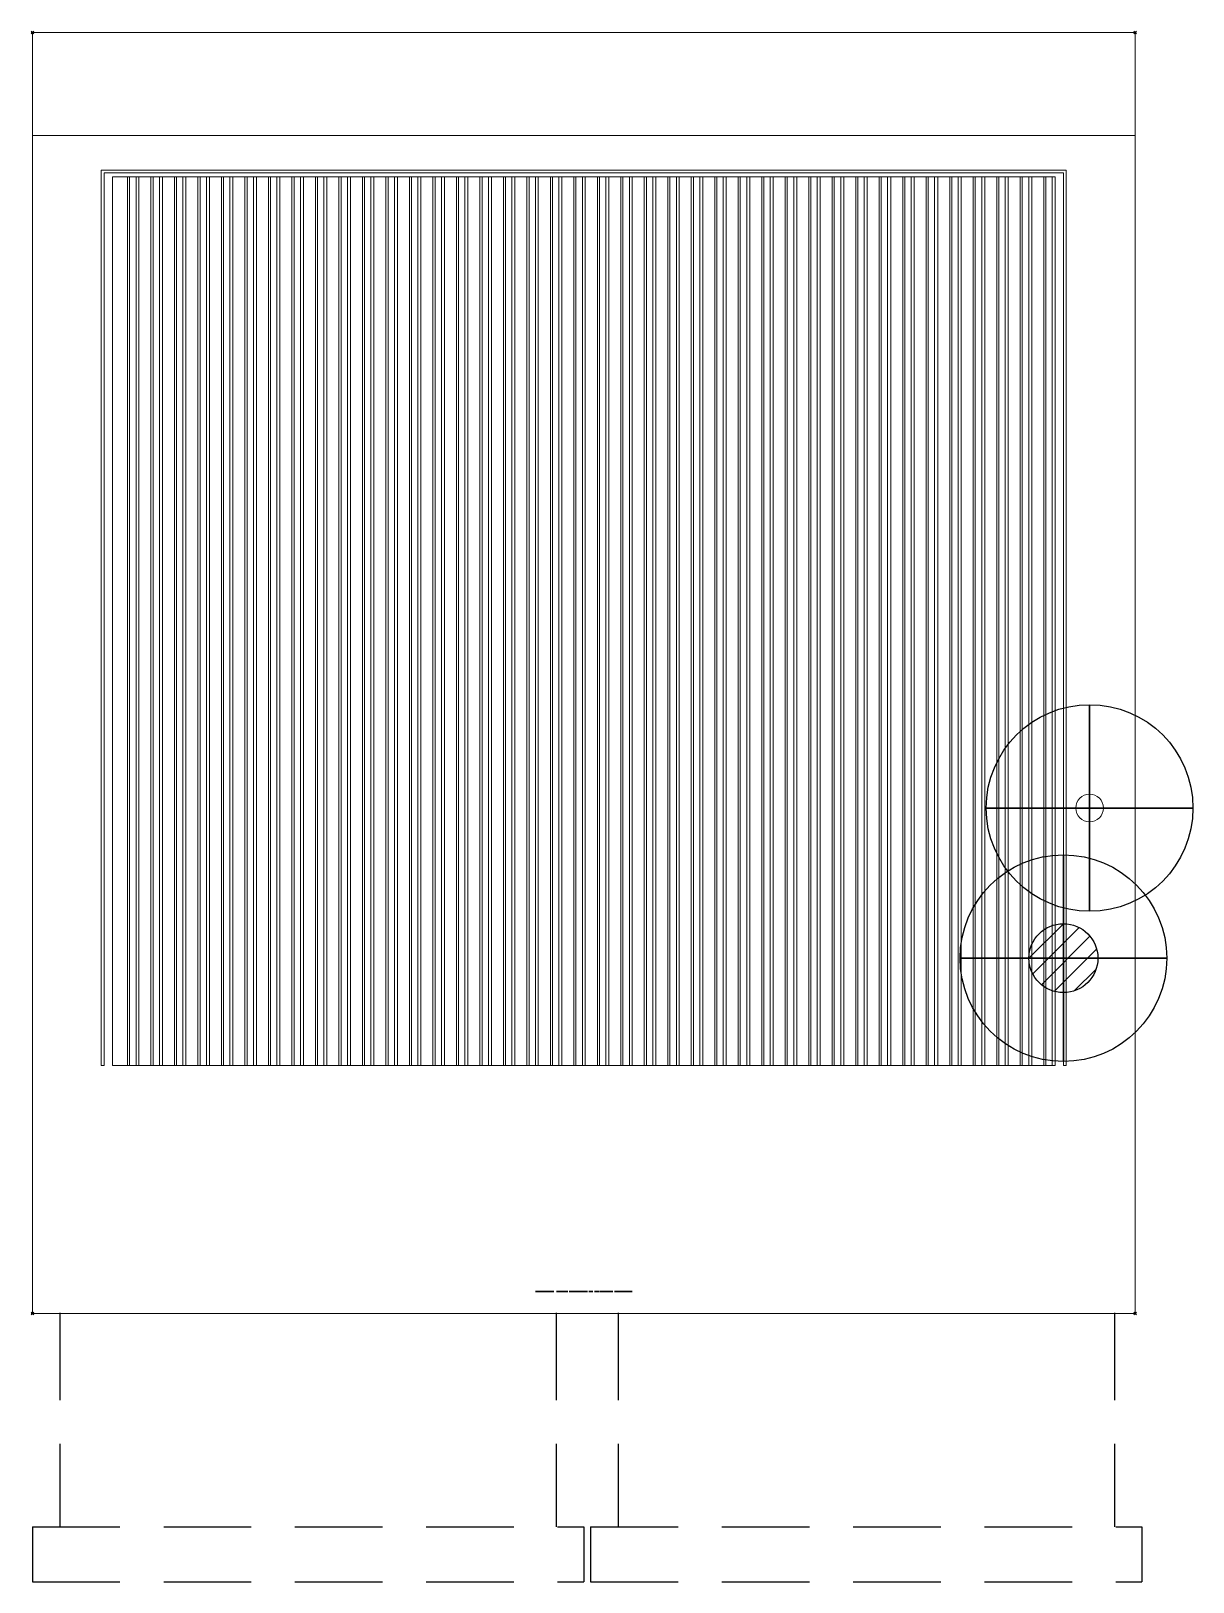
# Model space of a CAD drawing. Header units: millimetres. Extents: x -1 to 842, y -1125 to 1.
import ezdxf

# ---------------------------------------------------------------- set-up
doc = ezdxf.new("R2010")
doc.units = ezdxf.units.MM
doc.header["$PDMODE"] = 35
doc.linetypes.add('NASCOSTA', pattern=[9.525, 6.35, -3.175])
for name, color, linetype in [('IQ_200_2D', 1, 'Continuous'), ('IQ_204_2D', 7, 'Continuous'), ('IQ_BLACK_3D', 250, 'Continuous'), ('IQ_CON_GAS_INT', 7, 'Continuous'), ('IQ_INS_3D', 3, 'Continuous')]:
    doc.layers.add(name, color=color, linetype=linetype)

# ---------------------------------------------------------------- blocks, each defined once
blk = doc.blocks.new('*X6')
at = {"color": 0}
for p, q in [((200.86, 2209.05), (203.37, 2211.55)), ((201.14, 2207.91), (204.51, 2211.28)), ((201.77, 2207.12), (205.29, 2210.64)), ((202.7, 2206.64), (205.77, 2209.71)), ((204.15, 2206.68), (205.73, 2208.26))]:
    blk.add_line(p, q, dxfattribs=at)
blk = doc.blocks.new('GAS')
for radius in [3, 1]:
    blk.add_circle((0, 0), radius)
at = {"extrusion": (-1, 0, 0)}
for radius in [3, 1]:
    blk.add_circle((0, 0), radius, dxfattribs=at)
at = {"extrusion": (0, -1, 0)}
for radius in [3, 1]:
    blk.add_circle((0, 0), radius, dxfattribs=at)
at = {"xscale": 0.4000000000000909, "yscale": 0.4000000000000909, "zscale": 0.4000000000000909}
blk.add_blockref('*X6', (-81.345, -883.621), dxfattribs=at)
at = {"extrusion": (-1, 0, 0), "xscale": 0.3999999999999773, "yscale": 0.3999999999999773, "zscale": 0.3999999999999773}
blk.add_blockref('*X6', (-81.345, -883.621), dxfattribs=at)
at = {"extrusion": (0, -1, 0), "xscale": 0.4000000000000909, "yscale": 0.4000000000000909, "zscale": 0.4000000000000909}
blk.add_blockref('*X6', (-81.345, -883.621), dxfattribs=at)
blk = doc.blocks.new('coldwater')
blk.add_circle((0, 0), 3)
at = {"extrusion": (-1, 0, 0)}
blk.add_circle((0, 0), 3, dxfattribs=at)
at = {"extrusion": (0, -1, 0)}
blk.add_circle((0, 0), 3, dxfattribs=at)
blk = doc.blocks.new('LogoELXProf1')
at = {"color": 0}
for points, invisible_edges in [([(10.8, 0), (10.8, -2.8), (3, -2.8), (0, 0)], 4), ([(3, -6.9), (0, -11.9), (0, 0), (3, -2.8)], 5), ([(13.1, 0), (16.1, 0), (13.1, -8.2)], 2), ([(16.1, -17.4), (13.1, -17.4), (13.1, -8.2), (16.1, 0)], 4), ([(46.3, 0), (49.3, 0), (49.3, -4.8), (46.3, -12.2)], 4), ([(78.3, 0), (81.3, 0), (78.3, -7.9)], 2), ([(81.3, -17.4), (78.3, -17.4), (78.3, -7.9), (81.3, 0)], 4), ([(0.6, -21.3), (-0.6, -20.2), (1.7, -20.2), (1.8, -21.3)], 5), ([(-0.6, -20.2), (0.6, -21.3), (0.6, -23), (-0.6, -26.2)], 5), ([(0, -11.9), (3, -6.9), (3, -9.8), (3, -12)], 11), ([(0, -11.9), (3, -12), (3, -12.5), (0.1, -13.1)], 5), ([(3, -12.5), (3.1, -12.9), (0.1, -13.1)], 14), ([(0.3, -14.2), (0.1, -13.1), (3.1, -12.9), (3.2, -13.2)], 10), ([(3.2, -13.2), (3.4, -13.5), (0.7, -15.1), (0.3, -14.2)], 10), ([(3.4, -13.5), (3.6, -13.8), (0.7, -15.1)], 14), ([(3.6, -13.8), (3.8, -14), (1.3, -15.9), (0.7, -15.1)], 10), ([(3.8, -14), (2.1, -16.6), (1.3, -15.9)], 13), ([(1.8, -21.3), (1.7, -20.2), (2.2, -20.2), (2, -21.4)], 5), ([(2, -21.4), (2.2, -20.2), (2.7, -20.4)], 13), ([(2.7, -20.4), (3.1, -20.7), (2.2, -21.5), (2, -21.4)], 10), ([(2.1, -16.6), (3.8, -14), (4, -14.2), (3.1, -17)], 5), ([(3.1, -20.7), (3.4, -21.2), (2.3, -21.6), (2.2, -21.5)], 10), ([(3.4, -21.2), (3.6, -21.6), (2.4, -21.8), (2.3, -21.6)], 10), ([(3.4, -23.1), (2.3, -22.7), (2.4, -22.5), (3.6, -22.7)], 5), ([(3.6, -21.6), (3.7, -22.1), (2.5, -22), (2.4, -21.8)], 10), ([(3.6, -22.7), (2.4, -22.5), (2.5, -22.3), (3.7, -22.1)], 5), ([(3.7, -22.1), (2.5, -22.3), (2.5, -22)], 13), ([(10.3, -6.9), (10.3, -9.8), (3, -9.8), (3, -6.9)], 4), ([(4, -14.2), (4.2, -14.3), (3.1, -17)], 14), ([(4.2, -14.3), (4.5, -14.4), (3.1, -17)], 14), ([(4.5, -14.4), (4.8, -14.5), (4.3, -17.3), (3.1, -17)], 10), ([(4.8, -14.5), (5, -14.6), (4.3, -17.3)], 14), ([(4.3, -17.3), (5, -14.6), (5.2, -14.6), (5.5, -17.4)], 5), ([(5.5, -17.4), (5.2, -14.6), (5.5, -14.6), (11, -17.4)], 5), ([(11, -14.6), (11, -17.4), (5.5, -14.6)], 2), ([(11.1, -20.2), (10, -21.3), (8.8, -20.2)], 3), ([(8.8, -20.2), (10, -21.3), (10, -23), (8.8, -26.2)], 5), ([(11.1, -20.2), (11.6, -20.2), (11.1, -21.3), (10, -21.3)], 10), ([(11.3, -21.4), (11.1, -21.3), (11.6, -20.2), (12.1, -20.4)], 10), ([(12.1, -20.4), (12.5, -20.7), (11.5, -21.5), (11.3, -21.4)], 10), ([(12.5, -20.7), (11.6, -21.6), (11.5, -21.5)], 13), ([(11.6, -21.6), (12.5, -20.7), (12.8, -21.1), (11.7, -21.8)], 5), ([(12.7, -23.3), (11.6, -22.6), (11.7, -22.4), (13, -22.9)], 5), ([(11.7, -21.8), (12.8, -21.1), (13, -21.6), (11.8, -22)], 5), ([(13.1, -22.5), (13, -22.9), (11.7, -22.4), (11.8, -22.2)], 10), ([(11.8, -22), (13, -21.6), (13.1, -22.1)], 13), ([(11.8, -22.2), (11.8, -22), (13.1, -22.1), (13.1, -22.5)], 10), ([(18, -11.1), (18.2, -9.5), (21.2, -9.7), (21.1, -11.9)], 14), ([(18.2, -12.8), (18, -11.1), (21.1, -11.9), (21.2, -12.7)], 10), ([(18.2, -22.4), (19.3, -22.7), (19.3, -23.2), (18.1, -23.2)], 5), ([(21.2, -9.7), (18.2, -9.5), (18.7, -8), (21.3, -9.1)], 5), ([(21.2, -12.7), (21.5, -13.4), (18.7, -14.2), (18.2, -12.8)], 10), ([(19.3, -22.7), (18.2, -22.4), (18.5, -21.6), (19.5, -22.2)], 5), ([(19.5, -22.2), (18.5, -21.6), (19, -21), (19.8, -21.8)], 5), ([(21.6, -8.5), (21.3, -9.1), (18.7, -8), (19.5, -6.8)], 10), ([(21.5, -13.4), (21.9, -14), (19.4, -15.4), (18.7, -14.2)], 10), ([(20.2, -21.4), (19, -21), (19.7, -20.5), (20.7, -21.2)], 5), ([(19.8, -21.8), (19, -21), (20.2, -21.4)], 3), ([(20.5, -16.4), (19.4, -15.4), (21.9, -14), (22.5, -14.5)], 10), ([(19.5, -6.8), (20.5, -5.8), (22, -8), (21.6, -8.5)], 10), ([(20.4, -20.1), (21.2, -21.2), (20.7, -21.2), (19.7, -20.5)], 5), ([(21.2, -21.2), (20.4, -20.1), (21.2, -20), (21.7, -21.2)], 5), ([(20.5, -5.8), (21.7, -5), (22.6, -7.6), (22, -8)], 10), ([(22.5, -14.5), (21.7, -17.1), (20.5, -16.4)], 13), ([(21.1, -11.9), (21.2, -9.7), (27.9, -9.7), (30.9, -11.9)], 5), ([(22, -20.1), (21.7, -21.2), (21.2, -20)], 3), ([(23.2, -7.3), (21.7, -5), (23.2, -4.6), (23.9, -7.1)], 5), ([(22.6, -7.6), (21.7, -5), (23.2, -7.3)], 3), ([(21.7, -17.1), (22.5, -14.5), (23.2, -14.9), (23.2, -17.6)], 5), ([(22.2, -21.4), (21.7, -21.2), (22, -20.1), (22.8, -20.5)], 10), ([(22.6, -21.8), (22.2, -21.4), (22.8, -20.5), (23.4, -21)], 10), ([(22.6, -21.8), (23.4, -21), (23.9, -21.6), (23, -22.2)], 5), ([(24.3, -22.4), (23.2, -22.7), (23, -22.2), (23.9, -21.6)], 5), ([(24.7, -4.4), (24.7, -7), (23.9, -7.1), (23.2, -4.6)], 5), ([(23.2, -17.6), (23.2, -14.9), (24, -15.1), (24.8, -17.7)], 5), ([(23.2, -22.7), (24.3, -22.4), (24.4, -23.2), (23.2, -23.2)], 5), ([(24.9, -15.2), (24.8, -17.7), (24, -15.1)], 3), ([(25.4, -7), (24.7, -4.4), (26.2, -4.7), (26, -7.2)], 5), ([(24.7, -7), (24.7, -4.4), (25.4, -7)], 3), ([(24.9, -15.2), (25.8, -15.1), (25.9, -17.7), (24.8, -17.7)], 10), ([(25.8, -15.1), (26.5, -14.9), (27, -17.4), (25.9, -17.7)], 10), ([(26, -7.2), (26.2, -4.7), (27.5, -5.2), (26.5, -7.5)], 5), ([(26.5, -7.5), (27.5, -5.2), (28.6, -5.9), (27, -7.8)], 5), ([(26.5, -14.9), (27.1, -14.6), (28.1, -17), (27, -17.4)], 10), ([(28.6, -5.9), (29.5, -6.8), (27.4, -8.2), (27, -7.8)], 10), ([(27.1, -14.6), (27.7, -14.2), (29.1, -16.4), (28.1, -17)], 10), ([(27.7, -8.7), (27.4, -8.2), (29.5, -6.8), (30.2, -7.9)], 10), ([(27.8, -9.2), (27.7, -8.7), (30.2, -7.9)], 14), ([(27.7, -14.2), (28.3, -13.7), (30.1, -15.5), (29.1, -16.4)], 8), ([(27.8, -9.2), (30.2, -7.9), (30.7, -9.1), (27.9, -9.7)], 5), ([(27.9, -9.7), (30.7, -9.1), (30.9, -10.4), (30.9, -11.9)], 9), ([(33.3, -20.2), (33.3, -21.3), (30.8, -21.3), (29.5, -20.2)], 4), ([(29.5, -20.2), (30.8, -21.3), (30.8, -22.6), (30.8, -23.7)], 13), ([(30.8, -23.7), (30.8, -26.2), (29.5, -26.2), (29.5, -20.2)], 8), ([(32.7, -9.5), (33.2, -8.1), (35.6, -10.1), (32.5, -11.1)], 6), ([(32.5, -11.1), (35.6, -10.1), (35.5, -11.1)], 13), ([(32.7, -12.7), (32.5, -11.1), (35.6, -12), (33.2, -14.1)], 6), ([(32.5, -11.1), (35.5, -11.1), (35.6, -12)], 13), ([(35.9, -9.3), (35.6, -10.1), (33.2, -8.1), (34, -6.8)], 10), ([(35.9, -12.9), (34, -15.3), (33.2, -14.1), (35.6, -12)], 5), ([(36.3, -8.6), (34, -6.8), (35.1, -5.8), (36.9, -7.9)], 5), ([(35.9, -9.3), (34, -6.8), (36.3, -8.6)], 3), ([(34, -15.3), (35.9, -12.9), (36.3, -13.6), (35.1, -16.4)], 5), ([(36.4, -5), (37.7, -7.5), (36.9, -7.9), (35.1, -5.8)], 5), ([(36.9, -14.2), (36.4, -17.1), (35.1, -16.4), (36.3, -13.6)], 5), ([(37.7, -7.5), (36.4, -5), (37.8, -4.5), (38.5, -7.2)], 5), ([(36.4, -17.1), (36.9, -14.2), (37.7, -14.7), (37.8, -17.6)], 5), ([(37.8, -17.6), (37.7, -14.7), (38.5, -14.9)], 13), ([(39.4, -4.4), (38.5, -7.2), (37.8, -4.5)], 3), ([(38.5, -14.9), (39.4, -15), (39.4, -17.8), (37.8, -17.6)], 10), ([(42.2, -20.2), (42.2, -21.3), (39.6, -21.3), (38.4, -20.2)], 4), ([(38.4, -20.2), (39.6, -21.3), (39.6, -22.5), (38.4, -24.2)], 5), ([(39.6, -23.6), (39.6, -23.9), (38.4, -24.2), (39.6, -22.5)], 14), ([(39.4, -4.4), (40.8, -4.5), (39.4, -7.1), (38.5, -7.2)], 10), ([(40.8, -4.5), (42.1, -4.9), (40.4, -7.2), (39.4, -7.1)], 10), ([(40.8, -17.7), (39.4, -17.8), (39.4, -15), (40.4, -14.9)], 10), ([(39.6, -22.5), (42, -22.5), (42, -23.6), (39.6, -23.6)], 8), ([(42.1, -4.9), (43.3, -5.6), (41.2, -7.5), (40.4, -7.2)], 10), ([(40.4, -14.9), (41.2, -14.7), (42.1, -17.3), (40.8, -17.7)], 10), ([(43.3, -5.6), (44.5, -6.6), (41.9, -7.9), (41.2, -7.5)], 10), ([(41.2, -14.7), (41.9, -14.2), (43.3, -16.6), (42.1, -17.3)], 10), ([(42.6, -8.5), (41.9, -7.9), (44.5, -6.6)], 2), ([(41.9, -14.2), (42.6, -13.7), (44.5, -15.6), (43.3, -16.6)], 8), ([(49.3, -7.5), (49.3, -12), (46.3, -12.2), (49.3, -4.8)], 14), ([(46.3, -12.2), (49.3, -12), (49.4, -12.5)], 13), ([(49.4, -12.5), (49.5, -12.9), (46.5, -13.3), (46.3, -12.2)], 10), ([(46.8, -14.4), (46.5, -13.3), (49.5, -12.9), (49.6, -13.3)], 10), ([(49.6, -13.3), (49.8, -13.6), (47.2, -15.3), (46.8, -14.4)], 10), ([(47.2, -15.3), (49.8, -13.6), (50, -13.9), (47.9, -16.1)], 5), ([(47.4, -21.5), (47.5, -20.9), (48.7, -21.5), (48.6, -21.6)], 10), ([(47.4, -22), (47.4, -21.5), (48.6, -21.8), (48.7, -21.9)], 10), ([(48.6, -21.8), (47.4, -21.5), (48.6, -21.6)], 3), ([(48.7, -21.9), (48.7, -22), (47.6, -22.5), (47.4, -22)], 10), ([(47.9, -20.6), (48.7, -21.4), (48.7, -21.5), (47.5, -20.9)], 5), ([(48.7, -22), (47.9, -22.9), (47.6, -22.5)], 13), ([(47.9, -16.1), (50, -13.9), (50.3, -14.1), (48.7, -16.7)], 5), ([(48.3, -20.3), (48.9, -21.2), (48.8, -21.3), (47.9, -20.6)], 5), ([(47.9, -20.6), (48.8, -21.3), (48.7, -21.4)], 13), ([(48.8, -22.1), (48.3, -23.2), (47.9, -22.9), (48.7, -22)], 5), ([(48.8, -20.1), (49.1, -21.2), (48.9, -21.2), (48.3, -20.3)], 5), ([(48.3, -23.2), (48.8, -22.1), (48.9, -22.2)], 13), ([(48.3, -23.2), (48.9, -22.2), (49, -22.3), (48.8, -23.5)], 5), ([(48.7, -16.7), (50.3, -14.1), (50.5, -14.2), (49.7, -17.1)], 5), ([(49.3, -20.1), (49.5, -21.2), (49.2, -21.2), (48.8, -20.1)], 5), ([(49.1, -21.2), (48.8, -20.1), (49.2, -21.2)], 3), ([(48.8, -23.5), (49, -22.3), (49.7, -22.5), (49.4, -23.7)], 5), ([(49.3, -4.8), (52.1, -4.8), (52.1, -7.5), (49.3, -7.5)], 8), ([(49.8, -20.1), (50.2, -20.2), (49.5, -21.2), (49.3, -20.1)], 6), ([(50.2, -20.2), (50.6, -20.4), (49.8, -21.3), (49.5, -21.2)], 10), ([(50.5, -14.2), (50.8, -14.4), (49.7, -17.1)], 14), ([(50.8, -14.4), (51.1, -14.5), (49.7, -17.1)], 14), ([(51.1, -14.5), (51.3, -14.5), (50.8, -17.4), (49.7, -17.1)], 10), ([(50.6, -20.4), (51, -20.8), (50.1, -21.5), (49.8, -21.3)], 10), ([(51, -20.8), (51.2, -21.1), (50.3, -21.7), (50.1, -21.5)], 8), ([(51.3, -14.5), (51.6, -14.6), (50.8, -17.4)], 14), ([(51.6, -14.6), (51.9, -14.6), (52.1, -17.4), (50.8, -17.4)], 10), ([(52.1, -14.6), (52.1, -17.4), (51.9, -14.6)], 2), ([(54.6, -4.8), (57.6, -4.8), (57.6, -6.7)], 12), ([(54.6, -4.8), (57.6, -6.7), (57.9, -9.2), (57.6, -10)], 11), ([(57.6, -10.8), (54.6, -4.8), (57.6, -10)], 3), ([(57.6, -10.8), (57.6, -17.4), (54.6, -17.4), (54.6, -4.8)], 8), ([(56.5, -21.5), (56.6, -20.9), (57.8, -21.5), (57.7, -21.6)], 10), ([(56.5, -22), (56.5, -21.5), (57.7, -21.8), (57.7, -21.9)], 10), ([(57.7, -21.8), (56.5, -21.5), (57.7, -21.6)], 3), ([(57.7, -21.9), (57.8, -22), (56.7, -22.5), (56.5, -22)], 10), ([(57, -20.6), (57.8, -21.4), (57.8, -21.5), (56.6, -20.9)], 5), ([(57.8, -22), (57, -22.9), (56.7, -22.5)], 13), ([(57.4, -20.3), (58, -21.2), (57.9, -21.3), (57, -20.6)], 5), ([(57, -20.6), (57.9, -21.3), (57.8, -21.4)], 13), ([(57.9, -22.1), (57.4, -23.2), (57, -22.9), (57.8, -22)], 5), ([(57.9, -20.1), (58.2, -21.2), (58, -21.2), (57.4, -20.3)], 5), ([(57.4, -23.2), (57.9, -22.1), (58, -22.2)], 13), ([(57.4, -23.2), (58, -22.2), (58.1, -22.3), (57.9, -23.5)], 5), ([(58.2, -5.9), (59, -5.3), (59.4, -7.7), (57.6, -6.7)], 6), ([(58.8, -8.1), (58.2, -8.6), (57.6, -6.7)], 14), ([(59.4, -7.7), (58.8, -8.1), (57.6, -6.7)], 14), ([(58.2, -8.6), (57.9, -9.2), (57.6, -6.7)], 14), ([(58.4, -20.1), (58.6, -21.2), (58.3, -21.2), (57.9, -20.1)], 5), ([(58.2, -21.2), (57.9, -20.1), (58.3, -21.2)], 3), ([(57.9, -23.5), (58.1, -22.3), (58.8, -22.5), (58.5, -23.7)], 5), ([(58.8, -20.1), (59.3, -20.2), (58.6, -21.2), (58.4, -20.1)], 6), ([(59.3, -20.2), (59.7, -20.4), (58.9, -21.3), (58.6, -21.2)], 10), ([(59.7, -20.4), (60.1, -20.8), (59.2, -21.5), (58.9, -21.3)], 10), ([(60.1, -7.5), (59, -5.3), (59.9, -4.9), (61, -7.4)], 5), ([(60.1, -7.5), (59.4, -7.7), (59, -5.3)], 14), ([(60.1, -20.8), (60.3, -21.1), (59.4, -21.7), (59.2, -21.5)], 8), ([(61, -4.6), (62.2, -4.6), (61, -7.4), (59.9, -4.9)], 6), ([(62.2, -4.6), (62.2, -7.5), (61, -7.4)], 12), ([(65.6, -11.1), (62.8, -12.7), (62.7, -11.1), (62.8, -9.6)], 9), ([(62.8, -9.6), (63.4, -8.1), (65.7, -10.2), (65.6, -11.1)], 10), ([(62.8, -12.7), (65.6, -11.1), (65.7, -12), (63.4, -14.1)], 5), ([(66, -9.4), (65.7, -10.2), (63.4, -8.1), (64.2, -6.9)], 10), ([(66, -12.9), (63.4, -14.1), (65.7, -12)], 3), ([(66, -12.9), (66.5, -13.6), (64.2, -15.3), (63.4, -14.1)], 10), ([(64.2, -6.9), (65.2, -5.9), (66.5, -8.6), (66, -9.4)], 10), ([(66.5, -13.6), (67.1, -14.2), (65.2, -16.4), (64.2, -15.3)], 10), ([(65.2, -5.9), (66.5, -5.1), (67.1, -8), (66.5, -8.6)], 10), ([(67.1, -14.2), (67.8, -14.7), (66.5, -17.1), (65.2, -16.4)], 10), ([(66.5, -5.1), (68, -4.6), (67.8, -7.6), (67.1, -8)], 10), ([(68, -17.6), (66.5, -17.1), (67.8, -14.7), (68.6, -15)], 10), ([(68.6, -7.3), (67.8, -7.6), (68, -4.6), (69.5, -4.4)], 10), ([(68.6, -15), (69.5, -15.1), (69.5, -17.8), (68, -17.6)], 10), ([(69.5, -4.4), (69.5, -7.2), (68.6, -7.3)], 13), ([(69.5, -4.4), (71.1, -4.6), (70.5, -7.3), (69.5, -7.2)], 10), ([(71.1, -17.6), (69.5, -17.8), (70.5, -15), (71.3, -14.7)], 10), ([(69.5, -17.8), (69.5, -15.1), (70.5, -15)], 13), ([(71.1, -4.6), (72.6, -5.1), (71.3, -7.6), (70.5, -7.3)], 10), ([(71.3, -14.7), (72, -14.2), (72.6, -17.1), (71.1, -17.6)], 10), ([(72.6, -5.1), (73.8, -5.9), (72, -8), (71.3, -7.6)], 10), ([(73.8, -5.9), (72.6, -8.6), (72, -8)], 13), ([(72, -14.2), (72.6, -13.6), (73.8, -16.4), (72.6, -17.1)], 10), ([(72.2, -23.2), (72.3, -22.4), (73.5, -22.7), (73.4, -23.2)], 10), ([(73.7, -22.2), (73.5, -22.7), (72.3, -22.4), (72.6, -21.6)], 10), ([(72.6, -8.6), (73.8, -5.9), (74.9, -6.9), (73.1, -9.4)], 5), ([(72.6, -13.6), (73.1, -12.9), (74.9, -15.3), (73.8, -16.4)], 10), ([(74, -21.8), (72.6, -21.6), (73.1, -21), (74.4, -21.5)], 5), ([(73.7, -22.2), (72.6, -21.6), (74, -21.8)], 3), ([(75.7, -8.1), (73.3, -10.2), (73.1, -9.4), (74.9, -6.9)], 5), ([(73.1, -12.9), (73.3, -12), (75.7, -14.1), (74.9, -15.3)], 10), ([(73.7, -20.5), (74.5, -20.1), (74.4, -21.5), (73.1, -21)], 6), ([(73.3, -10.2), (75.7, -8.1), (76.2, -9.6), (73.4, -11.1)], 5), ([(76.2, -12.7), (75.7, -14.1), (73.3, -12), (73.4, -11.1)], 10), ([(76.4, -11.1), (76.2, -12.7), (73.4, -11.1), (76.2, -9.6)], 6), ([(74.8, -21.4), (74.4, -21.5), (74.5, -20.1), (75.3, -20)], 10), ([(75.3, -20), (75.3, -21.3), (74.8, -21.4)], 13), ([(75.3, -21.3), (75.3, -20), (76.1, -20.1), (75.8, -21.4)], 5), ([(75.8, -21.4), (76.1, -20.1), (76.9, -20.5), (76.2, -21.5)], 5), ([(76.2, -21.5), (76.9, -20.5), (77.5, -21), (76.6, -21.8)], 5), ([(78, -21.6), (76.9, -22.2), (76.6, -21.8), (77.5, -21)], 5), ([(78, -21.6), (77.1, -22.7), (76.9, -22.2)], 13), ([(77.1, -22.7), (78, -21.6), (78.3, -22.4), (77.2, -23.2)], 5), ([(78.4, -23.2), (77.1, -23.7), (77.2, -23.2), (78.3, -22.4)], 5), ([(83.6, -4.8), (86.6, -4.8), (86.6, -12.2), (83.6, -12.4)], 4), ([(83.6, -12.4), (86.6, -12.2), (86.6, -12.8), (83.6, -13.5)], 5), ([(86.7, -13.3), (83.6, -13.5), (86.6, -12.8)], 3), ([(83.9, -14.5), (83.6, -13.5), (86.7, -13.3), (86.9, -13.8)], 10), ([(84.8, -20.2), (87.6, -24.1), (84.9, -22.4), (83.6, -20.2)], 6), ([(83.6, -26.2), (83.6, -20.2), (84.9, -22.4), (84.9, -26.2)], 2), ([(84.3, -15.4), (83.9, -14.5), (86.9, -13.8), (84.9, -16.1)], 6), ([(84.9, -16.1), (86.9, -13.8), (87.2, -14.2)], 13), ([(87.2, -14.2), (87.5, -14.5), (85.6, -16.7), (84.9, -16.1)], 10), ([(87.6, -24.1), (88.8, -26.2), (87.6, -26.2), (84.9, -22.4)], 9), ([(87.5, -14.5), (87.9, -14.7), (86.4, -17.2), (85.6, -16.7)], 10), ([(87.9, -14.7), (88.3, -14.9), (87.3, -17.5), (86.4, -17.2)], 10), ([(88.3, -14.9), (88.8, -15), (88.3, -17.7), (87.3, -17.5)], 10), ([(87.6, -24.1), (87.6, -20.2), (88.8, -20.2), (88.8, -26.2)], 8), ([(89.3, -17.7), (88.3, -17.7), (88.8, -15), (89.3, -15)], 10), ([(89.3, -17.7), (89.3, -15), (89.8, -15), (90.3, -17.7)], 5), ([(90.3, -17.7), (89.8, -15), (90.3, -14.9), (91.3, -17.5)], 5), ([(90.3, -14.9), (90.7, -14.7), (91.3, -17.5)], 14), ([(90.7, -14.7), (91.1, -14.5), (92.2, -17.2), (91.3, -17.5)], 10), ([(93, -16.7), (91.1, -14.5), (91.4, -14.2), (93.7, -16.1)], 5), ([(92.2, -17.2), (91.1, -14.5), (93, -16.7)], 3), ([(93.7, -16.1), (91.4, -14.2), (91.7, -13.8), (94.3, -15.4)], 5), ([(91.9, -13.3), (95, -13.5), (94.7, -14.5), (91.7, -13.8)], 5), ([(94.7, -14.5), (94.3, -15.4), (91.7, -13.8)], 14), ([(95, -13.5), (91.9, -13.3), (92, -12.8)], 13), ([(92, -12.8), (92.1, -12.1), (95.1, -12.3), (95, -13.5)], 10), ([(95.1, -4.8), (95.1, -12.3), (92.1, -12.1), (92.1, -4.8)], 2), ([(96.2, -23.6), (93.7, -26.2), (96.7, -20.2), (96.8, -22.4)], 5), ([(99.7, -17.4), (96.5, -17.4), (98.7, -14.4), (102.9, -13)], 4), ([(97.3, -23.6), (96.8, -22.4), (96.7, -20.2), (99.8, -26.2)], 10), ([(96.9, -4.8), (100.2, -4.8), (98.8, -7.4)], 2), ([(101.3, -10.8), (104.6, -10.7), (102.9, -13), (98.7, -14.4)], 7), ([(102.9, -8.6), (101.3, -10.8), (98.8, -7.4), (100.2, -4.8)], 5), ([(102.9, -8.6), (106.9, -7.6), (104.6, -10.7), (101.3, -10.8)], 13), ([(105.6, -4.8), (108.9, -4.8), (106.9, -7.6), (102.9, -8.6)], 4), ([(102.9, -13), (104.6, -10.7), (106.4, -13.4)], 13), ([(106.1, -17.4), (102.9, -13), (106.4, -13.4), (109.3, -17.4)], 2), ([(104.7, -20.2), (106, -20.2), (106, -25), (104.7, -26.2)], 4), ([(0.6, -24.1), (0.6, -26.2), (-0.6, -26.2), (0.6, -23)], 12), ([(0.6, -23), (1.8, -23), (1.7, -24.1), (0.6, -24.1)], 10), ([(1.8, -23), (2, -22.9), (2.2, -24.1), (1.7, -24.1)], 10), ([(2.7, -23.9), (2.2, -24.1), (2, -22.9), (2.2, -22.8)], 10), ([(2.2, -22.8), (2.3, -22.7), (3.1, -23.6), (2.7, -23.9)], 10), ([(2.3, -22.7), (3.4, -23.1), (3.1, -23.6)], 13), ([(10, -24.1), (10, -26.2), (8.8, -26.2), (10, -23)], 12), ([(11.1, -24.1), (10, -24.1), (10, -23), (11.1, -23)], 10), ([(11.1, -24.1), (11.1, -23), (11.3, -22.9), (12.1, -23.8)], 13), ([(12.1, -23.8), (13.5, -26.2), (12.1, -26.2), (11.1, -24.1)], 8), ([(11.5, -22.8), (12.5, -23.6), (12.1, -23.8), (11.3, -22.9)], 5), ([(11.6, -22.6), (12.7, -23.3), (12.5, -23.6), (11.5, -22.8)], 5), ([(18.1, -23.2), (19.3, -23.2), (19.3, -23.7), (18.2, -24)], 5), ([(19.5, -24.2), (18.5, -24.7), (18.2, -24), (19.3, -23.7)], 5), ([(18.5, -24.7), (19.5, -24.2), (19.8, -24.6), (19, -25.4)], 5), ([(19.7, -25.9), (19, -25.4), (19.8, -24.6), (20.2, -24.9)], 10), ([(20.2, -24.9), (20.4, -26.2), (19.7, -25.9)], 13), ([(20.4, -26.2), (20.2, -24.9), (20.7, -25.1), (21.2, -26.3)], 5), ([(21.2, -25.2), (21.2, -26.3), (20.7, -25.1)], 3), ([(21.2, -25.2), (21.7, -25.1), (22, -26.2), (21.2, -26.3)], 10), ([(21.7, -25.1), (22.2, -24.9), (22.8, -25.9), (22, -26.2)], 10), ([(22.2, -24.9), (22.6, -24.6), (23.4, -25.4), (22.8, -25.9)], 10), ([(23.4, -25.4), (22.6, -24.6), (23, -24.2), (23.9, -24.7)], 5), ([(23.2, -23.7), (23.9, -24.7), (23, -24.2)], 3), ([(23.2, -23.2), (24.4, -23.2), (24.3, -24)], 13), ([(24.3, -24), (23.9, -24.7), (23.2, -23.7), (23.2, -23.2)], 10), ([(33, -23.7), (30.8, -23.7), (30.8, -22.6), (33, -22.6)], 2), ([(39.7, -24.2), (38.4, -24.7), (38.4, -24.2), (39.6, -23.9)], 5), ([(38.4, -24.7), (39.7, -24.2), (39.8, -24.5), (38.6, -25.1)], 5), ([(39.8, -24.5), (40, -24.7), (38.8, -25.4), (38.6, -25.1)], 10), ([(40, -24.7), (39.5, -26), (39.1, -25.8), (38.8, -25.4)], 9), ([(39.5, -26), (40, -24.7), (40.2, -24.9), (39.9, -26.1)], 5), ([(39.9, -26.1), (40.2, -24.9), (40.5, -25), (40.3, -26.2)], 5), ([(42.2, -26.2), (40.3, -26.2), (40.8, -25), (42.2, -25)], 2), ([(40.8, -25), (40.3, -26.2), (40.5, -25)], 3), ([(47.9, -24.2), (48.2, -24.6), (47.2, -25.2), (47, -24.8)], 2), ([(48.2, -24.6), (48.6, -24.8), (47.5, -25.6), (47.2, -25.2)], 10), ([(47.5, -25.6), (48.6, -24.8), (47.9, -25.9)], 3), ([(48.6, -24.8), (49, -25), (48.4, -26.1), (47.9, -25.9)], 10), ([(49, -25), (49.5, -25.1), (48.9, -26.3), (48.4, -26.1)], 10), ([(49.4, -26.3), (48.9, -26.3), (49.5, -25.1), (49.7, -25.1)], 10), ([(49.4, -23.7), (49.7, -22.5), (50.4, -22.8), (49.9, -23.9)], 5), ([(49.7, -25.1), (49.8, -25.1), (50, -26.2), (49.4, -26.3)], 10), ([(50.6, -26), (50, -26.2), (49.8, -25.1), (49.9, -25)], 10), ([(49.9, -23.9), (50.4, -22.8), (50.7, -23), (50, -24)], 5), ([(50.1, -24.9), (51.1, -25.6), (50.6, -26), (49.9, -25)], 5), ([(50, -24), (50.7, -23), (51.1, -23.3)], 13), ([(51.1, -23.3), (51.3, -23.6), (50.1, -24.1), (50, -24)], 10), ([(51.3, -23.6), (51.5, -24), (50.2, -24.3), (50.1, -24.1)], 10), ([(50.2, -24.6), (51.5, -24.9), (51.3, -25.3), (50.1, -24.8)], 5), ([(50.1, -24.8), (51.3, -25.3), (51.1, -25.6), (50.1, -24.9)], 5), ([(51.5, -24), (51.5, -24.5), (50.2, -24.5), (50.2, -24.3)], 10), ([(50.2, -24.6), (50.2, -24.5), (51.5, -24.5), (51.5, -24.9)], 10), ([(57, -24.2), (57.3, -24.6), (56.3, -25.2), (56.1, -24.8)], 2), ([(57.3, -24.6), (57.7, -24.8), (56.6, -25.6), (56.3, -25.2)], 10), ([(56.6, -25.6), (57.7, -24.8), (57, -25.9)], 3), ([(57.7, -24.8), (58.1, -25), (57.5, -26.1), (57, -25.9)], 10), ([(58.1, -25), (58.6, -25.1), (58, -26.3), (57.5, -26.1)], 10), ([(58.5, -26.3), (58, -26.3), (58.6, -25.1), (58.7, -25.1)], 10), ([(58.5, -23.7), (58.8, -22.5), (59.5, -22.8), (59, -23.9)], 5), ([(58.7, -25.1), (58.9, -25.1), (59.1, -26.2), (58.5, -26.3)], 10), ([(59.7, -26), (59.1, -26.2), (58.9, -25.1), (59, -25)], 10), ([(59, -23.9), (59.5, -22.8), (59.8, -23), (59.1, -24)], 5), ([(59.2, -24.9), (60.2, -25.6), (59.7, -26), (59, -25)], 5), ([(59.1, -24), (59.8, -23), (60.2, -23.3)], 13), ([(60.2, -23.3), (60.4, -23.6), (59.2, -24.1), (59.1, -24)], 10), ([(60.4, -23.6), (60.6, -24), (59.3, -24.3), (59.2, -24.1)], 10), ([(59.3, -24.6), (60.6, -24.9), (60.4, -25.3), (59.2, -24.8)], 5), ([(59.2, -24.8), (60.4, -25.3), (60.2, -25.6), (59.2, -24.9)], 5), ([(60.6, -24), (60.6, -24.5), (59.3, -24.5), (59.3, -24.3)], 10), ([(59.3, -24.6), (59.3, -24.5), (60.6, -24.5), (60.6, -24.9)], 10), ([(72.3, -24), (72.2, -23.2), (73.4, -23.2), (73.5, -23.7)], 10), ([(72.6, -24.7), (72.3, -24), (73.5, -23.7), (73.7, -24.1)], 10), ([(74, -24.5), (73.1, -25.4), (72.6, -24.7), (73.7, -24.1)], 5), ([(73.1, -25.4), (74, -24.5), (74.4, -24.8), (73.7, -25.9)], 5), ([(74.8, -25), (74.5, -26.2), (73.7, -25.9), (74.4, -24.8)], 5), ([(74.5, -26.2), (74.8, -25), (75.3, -25), (75.3, -26.3)], 5), ([(75.8, -25), (76.1, -26.2), (75.3, -26.3), (75.3, -25)], 5), ([(76.1, -26.2), (75.8, -25), (76.2, -24.8), (76.9, -25.9)], 5), ([(76.2, -24.8), (76.6, -24.5), (77.5, -25.4), (76.9, -25.9)], 10), ([(78, -24.7), (76.6, -24.5), (76.9, -24.1), (78.3, -24)], 5), ([(77.5, -25.4), (76.6, -24.5), (78, -24.7)], 3), ([(77.1, -23.7), (78.4, -23.2), (78.3, -24), (76.9, -24.1)], 5), ([(93.7, -26.2), (96.2, -23.6), (95.7, -24.9), (95.1, -26.2)], 3), ([(97.9, -24.9), (95.7, -24.9), (96.2, -23.6), (97.3, -23.6)], 10), ([(99.8, -26.2), (98.5, -26.2), (97.9, -24.9), (97.3, -23.6)], 12), ([(108.3, -26.2), (104.7, -26.2), (106, -25), (108.3, -25)], 2)]:
    blk.add_3dface(points, dxfattribs=dict(at, invisible_edges=invisible_edges))
blk.add_3dface([(65.7, -26.2), (65.7, -20.2), (67, -20.2), (67, -26.2)], dxfattribs=at)
blk = doc.blocks.new('Logo')
at = {"layer": 'IQ_BLACK_3D', "extrusion": (0, -1, -2.22045e-16)}
blk.add_blockref('LogoELXProf1', (-39.1, 13.7), dxfattribs=at)
at = {"layer": 'IQ_BLACK_3D'}
mesh = blk.add_polyface(dxfattribs=at)
corners = [(-43.6, 0, 13.7), (-69.8, 0, 13.7), (-69.8, 0, -12.4), (-43.6, 0, -12.4), (-53.2, 0, -11.1), (-53.2, 0, 12.5), (-50.3, 0, 11.2), (-47.9, 0, 9.2), (-46, 0, 6.7), (-44.9, 0, 3.8), (-44.5, 0, 0.7), (-44.9, 0, -2.4), (-46, 0, -5.3), (-47.9, 0, -7.8), (-50.3, 0, -9.8), (-54.4, 0, 10.8), (-55.1, 0, 8.3), (-56.3, 0, 6.1), (-58, 0, 4.2), (-60.1, 0, 2.7), (-62.5, 0, 1.8), (-65, 0, 1.4), (-68.9, 0, 1.4), (-68.4, 0, 4.3), (-67.1, 0, 7), (-65.3, 0, 9.3), (-62.9, 0, 11.1), (-60.2, 0, 12.2), (-57.3, 0, 12.7), (-54.4, 0, 12.5), (-65, 0), (-62.5, 0, -0.4), (-60.1, 0, -1.4), (-58, 0, -2.8), (-56.3, 0, -4.7), (-55.1, 0, -6.9), (-54.4, 0, -9.4), (-54.4, 0, -11.4), (-57.3, 0, -11.6), (-60.3, 0, -11), (-63, 0, -9.8), (-65.3, 0, -8), (-67.1, 0, -5.6), (-68.3, 0, -2.9), (-68.9, 0)]
mesh.append_faces([[corners[k] for k in face] for face in [(14, 3, 13), (41, 2, 40), (39, 2, 38), (9, 0, 8), (7, 0, 6), (6, 0, 5), (15, 5, 29), (21, 30, 20), (24, 1, 23)]], dxfattribs={"vtx0": -1, "vtx1": -1})
mesh.append_faces([[corners[k] for k in face] for face in [(4, 37, 3)]], dxfattribs={"vtx0": -1, "vtx1": -1, "vtx2": -1})
mesh.append_faces([[corners[k] for k in face] for face in [(3, 14, 4), (3, 37, 38, 2), (4, 36, 37), (17, 33, 34, 16), (3, 10, 11), (2, 41, 42), (2, 42, 43), (19, 32, 33, 18), (19, 31, 32), (20, 30, 31, 19), (0, 7, 8), (16, 4, 5, 15), (10, 3, 0), (1, 25, 26), (28, 0, 1)]], dxfattribs={"vtx0": -1, "vtx2": -1})
mesh.append_faces([[corners[k] for k in face] for face in [(12, 13, 3), (11, 12, 3), (39, 40, 2), (43, 44, 2), (9, 10, 0), (17, 18, 33), (22, 23, 1), (27, 28, 1), (26, 27, 1), (24, 25, 1), (34, 35, 16)]], dxfattribs={"vtx1": -1, "vtx2": -1})
mesh.append_faces([[corners[k] for k in face] for face in [(35, 36, 4, 16), (1, 2, 44, 22), (28, 29, 5, 0)]], dxfattribs={"vtx1": -1, "vtx2": -1, "vtx3": -1})
mesh.append_faces([[corners[k] for k in face] for face in [(44, 30, 21, 22)]], dxfattribs={"vtx1": -1, "vtx3": -1})

msp = doc.modelspace()

# ---------------------------------------------------------------- linework, layer by layer
at = {"color": 0, "linetype": 'Continuous', "lineweight": 0}
for p, q in [((0, -74.9), (800, -74.9)), ((667, -750), (656.8, -750)), ((671.7, -750), (667, -750)), ((673.8, -750), (671.7, -750)), ((684.1, -750), (673.8, -750)), ((688.7, -750), (684.1, -750)), ((690.9, -750), (688.7, -750)), ((701.1, -750), (690.9, -750)), ((705.8, -750), (701.1, -750)), ((707.9, -750), (705.8, -750)), ((718.2, -750), (707.9, -750)), ((722.8, -750), (718.2, -750)), ((725, -750), (722.8, -750)), ((735.2, -750), (725, -750)), ((739.9, -750), (735.2, -750)), ((742, -750), (739.9, -750))]:
    msp.add_line(p, q, dxfattribs=at)
at = {"layer": 'IQ_200_2D', "linetype": 'Continuous', "lineweight": 0}
for p, q in [((0, 0), (800, 0)), ((0, -74.9), (0, 0)), ((800, 0), (800, -74.9)), ((0, -922.3), (0, -74.9)), ((800, -74.9), (800, -921)), ((0, -922.3), (0, -930)), ((800, -930), (800, -921)), ((0, -930), (800, -930))]:
    msp.add_line(p, q, dxfattribs=at)
at = {"layer": 'IQ_204_2D', "linetype": 'Continuous', "lineweight": 0}
for p, q in [((50, -100), (50, -750)), ((750, -100), (50, -100)), ((750, -750), (750, -100)), ((52, -102), (748, -102)), ((52, -750), (52, -102)), ((58, -104.9), (58, -750)), ((58, -104.9), (70.5, -104.9)), ((69, -104.9), (69, -750)), ((70.5, -104.9), (75.2, -104.9)), ((70.5, -750), (70.5, -104.9)), ((75.2, -104.9), (75.2, -750)), ((75.2, -104.9), (77.3, -104.9)), ((77.3, -104.9), (77.3, -750)), ((77.3, -104.9), (87.6, -104.9)), ((86, -104.9), (86, -750)), ((87.6, -104.9), (87.6, -750)), ((87.6, -104.9), (92.2, -104.9)), ((92.2, -104.9), (92.2, -750)), ((92.2, -104.9), (94.4, -104.9)), ((94.4, -104.9), (94.4, -750)), ((94.4, -104.9), (104.6, -104.9)), ((103.1, -104.9), (103.1, -750)), ((104.6, -104.9), (104.6, -750)), ((104.6, -104.9), (109.2, -104.9)), ((109.2, -104.9), (109.2, -750)), ((109.2, -104.9), (111.4, -104.9)), ((111.4, -104.9), (111.4, -750)), ((111.4, -104.9), (121.6, -104.9)), ((120.1, -104.9), (120.1, -750)), ((121.6, -104.9), (121.6, -750)), ((121.6, -104.9), (126.3, -104.9)), ((126.3, -104.9), (126.3, -750)), ((126.3, -104.9), (128.4, -104.9)), ((128.4, -104.9), (128.4, -750)), ((128.4, -104.9), (138.7, -104.9)), ((137.2, -104.9), (137.2, -750)), ((138.7, -104.9), (138.7, -750)), ((138.7, -104.9), (143.3, -104.9)), ((143.3, -104.9), (143.3, -750)), ((143.3, -104.9), (145.5, -104.9)), ((145.5, -104.9), (145.5, -750)), ((145.5, -104.9), (155.7, -104.9)), ((154.2, -104.9), (154.2, -750)), ((155.7, -104.9), (155.7, -750)), ((155.7, -104.9), (160.4, -104.9)), ((160.4, -104.9), (160.4, -750)), ((160.4, -104.9), (162.5, -104.9)), ((162.5, -104.9), (162.5, -750)), ((162.5, -104.9), (172.8, -104.9)), ((171.2, -104.9), (171.2, -750)), ((172.8, -104.9), (172.8, -750)), ((172.8, -104.9), (177.4, -104.9)), ((177.4, -104.9), (177.4, -750)), ((177.4, -104.9), (179.6, -104.9)), ((179.6, -104.9), (179.6, -750)), ((179.6, -104.9), (189.8, -104.9)), ((188.3, -104.9), (188.3, -750)), ((189.8, -104.9), (189.8, -750)), ((189.8, -104.9), (194.5, -104.9)), ((194.5, -104.9), (194.5, -750)), ((194.5, -104.9), (196.6, -104.9)), ((196.6, -104.9), (196.6, -750)), ((196.6, -104.9), (206.9, -104.9)), ((205.3, -104.9), (205.3, -750)), ((206.9, -104.9), (206.9, -750)), ((206.9, -104.9), (211.5, -104.9)), ((211.5, -104.9), (211.5, -750)), ((211.5, -104.9), (213.7, -104.9)), ((213.7, -104.9), (213.7, -750)), ((213.7, -104.9), (223.9, -104.9)), ((222.4, -104.9), (222.4, -750)), ((223.9, -104.9), (223.9, -750)), ((223.9, -104.9), (228.6, -104.9)), ((228.6, -104.9), (228.6, -750)), ((228.6, -104.9), (230.7, -104.9)), ((230.7, -104.9), (230.7, -750)), ((230.7, -104.9), (240.9, -104.9)), ((239.4, -104.9), (239.4, -750)), ((240.9, -104.9), (240.9, -750)), ((240.9, -104.9), (245.6, -104.9)), ((245.6, -104.9), (245.6, -750)), ((245.6, -104.9), (247.7, -104.9)), ((247.7, -104.9), (247.7, -750)), ((247.7, -104.9), (258, -104.9)), ((256.5, -104.9), (256.5, -750)), ((258, -104.9), (258, -750)), ((258, -104.9), (262.6, -104.9)), ((262.6, -104.9), (262.6, -750)), ((262.6, -104.9), (264.8, -104.9)), ((264.8, -104.9), (264.8, -750)), ((264.8, -104.9), (275, -104.9)), ((273.5, -104.9), (273.5, -750)), ((275, -104.9), (275, -750)), ((275, -104.9), (279.7, -104.9)), ((279.7, -104.9), (279.7, -750)), ((279.7, -104.9), (281.8, -104.9)), ((281.8, -104.9), (281.8, -750)), ((281.8, -104.9), (292.1, -104.9)), ((290.6, -104.9), (290.6, -750)), ((292.1, -104.9), (292.1, -750)), ((292.1, -104.9), (296.7, -104.9)), ((296.7, -104.9), (296.7, -750)), ((296.7, -104.9), (298.9, -104.9)), ((298.9, -104.9), (298.9, -750)), ((298.9, -104.9), (309.1, -104.9)), ((307.6, -104.9), (307.6, -750)), ((309.1, -104.9), (309.1, -750)), ((309.1, -104.9), (313.8, -104.9)), ((313.8, -104.9), (313.8, -750)), ((313.8, -104.9), (315.9, -104.9)), ((315.9, -104.9), (315.9, -750)), ((315.9, -104.9), (326.2, -104.9)), ((324.6, -104.9), (324.6, -750)), ((326.2, -104.9), (326.2, -750)), ((326.2, -104.9), (330.8, -104.9)), ((330.8, -104.9), (330.8, -750)), ((330.8, -104.9), (333, -104.9)), ((333, -104.9), (333, -750)), ((333, -104.9), (343.2, -104.9)), ((341.7, -104.9), (341.7, -750)), ((343.2, -104.9), (343.2, -750)), ((343.2, -104.9), (347.9, -104.9)), ((347.9, -104.9), (347.9, -750)), ((347.9, -104.9), (350, -104.9)), ((350, -104.9), (360.3, -104.9)), ((350, -750), (350, -104.9)), ((358.7, -104.9), (358.7, -750)), ((360.3, -104.9), (360.3, -750)), ((360.3, -104.9), (364.9, -104.9)), ((364.9, -104.9), (364.9, -750)), ((364.9, -104.9), (367, -104.9)), ((367, -104.9), (367, -750)), ((367, -104.9), (377.3, -104.9)), ((375.8, -104.9), (375.8, -750)), ((377.3, -104.9), (377.3, -750)), ((377.3, -104.9), (381.9, -104.9)), ((381.9, -104.9), (381.9, -750)), ((381.9, -104.9), (384.1, -104.9)), ((384.1, -104.9), (384.1, -750)), ((384.1, -104.9), (394.3, -104.9)), ((392.8, -104.9), (392.8, -750)), ((394.3, -104.9), (394.3, -750)), ((394.3, -104.9), (399, -104.9)), ((399, -104.9), (399, -750)), ((399, -104.9), (401.1, -104.9)), ((401.1, -104.9), (401.1, -750)), ((401.1, -104.9), (411.4, -104.9)), ((409.9, -104.9), (409.9, -750)), ((411.4, -104.9), (411.4, -750)), ((411.4, -104.9), (416, -104.9)), ((416, -104.9), (416, -750)), ((416, -104.9), (418.2, -104.9)), ((418.2, -104.9), (418.2, -750)), ((418.2, -104.9), (428.4, -104.9)), ((426.9, -104.9), (426.9, -750)), ((428.4, -104.9), (428.4, -750)), ((428.4, -104.9), (433.1, -104.9)), ((433.1, -104.9), (433.1, -750)), ((433.1, -104.9), (435.2, -104.9)), ((435.2, -104.9), (435.2, -750)), ((435.2, -104.9), (445.5, -104.9)), ((443.9, -104.9), (443.9, -750)), ((445.5, -104.9), (445.5, -750)), ((445.5, -104.9), (450.1, -104.9)), ((450.1, -104.9), (450.1, -750)), ((450.1, -104.9), (452.3, -104.9)), ((452.3, -104.9), (452.3, -750)), ((452.3, -104.9), (462.5, -104.9)), ((461, -104.9), (461, -750)), ((462.5, -104.9), (462.5, -750)), ((462.5, -104.9), (467.2, -104.9)), ((467.2, -104.9), (467.2, -750)), ((467.2, -104.9), (469.3, -104.9)), ((469.3, -104.9), (469.3, -750)), ((469.3, -104.9), (479.6, -104.9)), ((478, -104.9), (478, -750)), ((479.6, -104.9), (479.6, -750)), ((479.6, -104.9), (484.2, -104.9)), ((484.2, -104.9), (484.2, -750)), ((484.2, -104.9), (486.3, -104.9)), ((486.3, -104.9), (486.3, -750)), ((486.3, -104.9), (496.6, -104.9)), ((495.1, -104.9), (495.1, -750)), ((496.6, -104.9), (496.6, -750)), ((496.6, -104.9), (501.2, -104.9)), ((501.2, -104.9), (501.2, -750)), ((501.2, -104.9), (503.4, -104.9)), ((503.4, -104.9), (503.4, -750)), ((503.4, -104.9), (513.6, -104.9)), ((512.1, -104.9), (512.1, -750)), ((513.6, -104.9), (513.6, -750)), ((513.6, -104.9), (518.3, -104.9)), ((518.3, -104.9), (518.3, -750)), ((518.3, -104.9), (520.4, -104.9)), ((520.4, -104.9), (520.4, -750)), ((520.4, -104.9), (530.7, -104.9)), ((529.2, -104.9), (529.2, -750)), ((530.7, -104.9), (530.7, -750)), ((530.7, -104.9), (535.3, -104.9)), ((535.3, -104.9), (535.3, -750)), ((535.3, -104.9), (537.5, -104.9)), ((537.5, -104.9), (537.5, -750)), ((537.5, -104.9), (547.7, -104.9)), ((546.2, -104.9), (546.2, -750)), ((547.7, -104.9), (547.7, -750)), ((547.7, -104.9), (552.4, -104.9)), ((552.4, -104.9), (552.4, -750)), ((552.4, -104.9), (554.5, -104.9)), ((554.5, -104.9), (554.5, -750)), ((554.5, -104.9), (564.8, -104.9)), ((563.2, -104.9), (563.2, -750)), ((564.8, -104.9), (564.8, -750)), ((564.8, -104.9), (569.4, -104.9)), ((569.4, -104.9), (569.4, -750)), ((569.4, -104.9), (571.6, -104.9)), ((571.6, -104.9), (571.6, -750)), ((571.6, -104.9), (581.8, -104.9)), ((580.3, -104.9), (580.3, -750)), ((581.8, -104.9), (581.8, -750)), ((581.8, -104.9), (586.5, -104.9)), ((586.5, -104.9), (586.5, -750)), ((586.5, -104.9), (588.6, -104.9)), ((588.6, -104.9), (588.6, -750)), ((588.6, -104.9), (598.9, -104.9)), ((597.3, -104.9), (597.3, -750)), ((598.9, -104.9), (598.9, -750)), ((598.9, -104.9), (603.5, -104.9)), ((603.5, -104.9), (603.5, -750)), ((603.5, -104.9), (605.7, -104.9)), ((605.7, -104.9), (605.7, -750)), ((605.7, -104.9), (615.9, -104.9)), ((614.4, -104.9), (614.4, -750)), ((615.9, -104.9), (615.9, -750)), ((615.9, -104.9), (620.5, -104.9)), ((620.5, -104.9), (620.5, -750)), ((620.5, -104.9), (622.7, -104.9)), ((622.7, -104.9), (622.7, -750)), ((622.7, -104.9), (632.9, -104.9)), ((631.4, -104.9), (631.4, -750)), ((632.9, -104.9), (632.9, -750)), ((632.9, -104.9), (637.6, -104.9)), ((637.6, -104.9), (637.6, -750)), ((637.6, -104.9), (639.7, -104.9)), ((639.7, -104.9), (639.7, -750)), ((639.7, -104.9), (650, -104.9)), ((648.5, -104.9), (648.5, -750)), ((650, -104.9), (650, -750)), ((650, -104.9), (654.6, -104.9)), ((654.6, -104.9), (654.6, -750)), ((654.6, -104.9), (656.8, -104.9)), ((656.8, -104.9), (656.8, -750)), ((656.8, -104.9), (667, -104.9)), ((665.5, -104.9), (665.5, -750)), ((667, -104.9), (667, -750)), ((667, -104.9), (671.7, -104.9)), ((671.7, -104.9), (671.7, -750)), ((671.7, -104.9), (673.8, -104.9)), ((673.8, -104.9), (673.8, -750)), ((673.8, -104.9), (684.1, -104.9)), ((682.5, -104.9), (682.5, -750)), ((684.1, -104.9), (684.1, -750)), ((684.1, -104.9), (688.7, -104.9)), ((688.7, -104.9), (688.7, -750)), ((688.7, -104.9), (690.9, -104.9)), ((690.9, -104.9), (690.9, -750)), ((690.9, -104.9), (701.1, -104.9)), ((699.6, -104.9), (699.6, -750)), ((701.1, -104.9), (701.1, -750)), ((701.1, -104.9), (705.8, -104.9)), ((705.8, -104.9), (705.8, -750)), ((705.8, -104.9), (707.9, -104.9)), ((707.9, -104.9), (707.9, -750)), ((707.9, -104.9), (718.2, -104.9)), ((716.6, -104.9), (716.6, -750)), ((718.2, -104.9), (718.2, -750)), ((718.2, -104.9), (722.8, -104.9)), ((722.8, -104.9), (722.8, -750)), ((722.8, -104.9), (725, -104.9)), ((725, -104.9), (725, -750)), ((725, -104.9), (735.2, -104.9)), ((733.7, -104.9), (733.7, -750)), ((735.2, -104.9), (735.2, -750)), ((735.2, -104.9), (739.9, -104.9)), ((739.9, -104.9), (739.9, -750)), ((739.9, -104.9), (742, -104.9)), ((742, -104.9), (742, -750)), ((748, -102), (748, -750)), ((50, -750), (52, -750)), ((70.5, -750), (58, -750)), ((75.2, -750), (70.5, -750)), ((77.3, -750), (75.2, -750)), ((87.6, -750), (77.3, -750)), ((92.2, -750), (87.6, -750)), ((94.4, -750), (92.2, -750)), ((104.6, -750), (94.4, -750)), ((109.2, -750), (104.6, -750)), ((111.4, -750), (109.2, -750)), ((121.6, -750), (111.4, -750)), ((126.3, -750), (121.6, -750)), ((128.4, -750), (126.3, -750)), ((138.7, -750), (128.4, -750)), ((143.3, -750), (138.7, -750)), ((145.5, -750), (143.3, -750)), ((155.7, -750), (145.5, -750)), ((160.4, -750), (155.7, -750)), ((162.5, -750), (160.4, -750)), ((172.8, -750), (162.5, -750)), ((177.4, -750), (172.8, -750)), ((179.6, -750), (177.4, -750)), ((189.8, -750), (179.6, -750)), ((194.5, -750), (189.8, -750)), ((196.6, -750), (194.5, -750)), ((206.9, -750), (196.6, -750)), ((211.5, -750), (206.9, -750)), ((213.7, -750), (211.5, -750)), ((223.9, -750), (213.7, -750)), ((228.6, -750), (223.9, -750)), ((230.7, -750), (228.6, -750)), ((240.9, -750), (230.7, -750)), ((245.6, -750), (240.9, -750)), ((247.7, -750), (245.6, -750)), ((258, -750), (247.7, -750)), ((262.6, -750), (258, -750)), ((264.8, -750), (262.6, -750)), ((275, -750), (264.8, -750)), ((279.7, -750), (275, -750)), ((281.8, -750), (279.7, -750)), ((292.1, -750), (281.8, -750)), ((296.7, -750), (292.1, -750)), ((298.9, -750), (296.7, -750)), ((309.1, -750), (298.9, -750)), ((313.8, -750), (309.1, -750)), ((315.9, -750), (313.8, -750)), ((326.2, -750), (315.9, -750)), ((330.8, -750), (326.2, -750)), ((333, -750), (330.8, -750)), ((343.2, -750), (333, -750)), ((347.9, -750), (343.2, -750)), ((350, -750), (347.9, -750)), ((360.3, -750), (350, -750)), ((364.9, -750), (360.3, -750)), ((367, -750), (364.9, -750)), ((377.3, -750), (367, -750)), ((381.9, -750), (377.3, -750)), ((384.1, -750), (381.9, -750)), ((394.3, -750), (384.1, -750)), ((399, -750), (394.3, -750)), ((401.1, -750), (399, -750)), ((411.4, -750), (401.1, -750)), ((416, -750), (411.4, -750)), ((418.2, -750), (416, -750)), ((428.4, -750), (418.2, -750)), ((433.1, -750), (428.4, -750)), ((435.2, -750), (433.1, -750)), ((445.5, -750), (435.2, -750)), ((450.1, -750), (445.5, -750)), ((452.3, -750), (450.1, -750)), ((462.5, -750), (452.3, -750)), ((467.2, -750), (462.5, -750)), ((469.3, -750), (467.2, -750)), ((479.6, -750), (469.3, -750)), ((484.2, -750), (479.6, -750)), ((486.3, -750), (484.2, -750)), ((496.6, -750), (486.3, -750)), ((501.2, -750), (496.6, -750)), ((503.4, -750), (501.2, -750)), ((513.6, -750), (503.4, -750)), ((518.3, -750), (513.6, -750)), ((520.4, -750), (518.3, -750)), ((530.7, -750), (520.4, -750)), ((535.3, -750), (530.7, -750)), ((537.5, -750), (535.3, -750)), ((547.7, -750), (537.5, -750)), ((552.4, -750), (547.7, -750)), ((554.5, -750), (552.4, -750)), ((564.8, -750), (554.5, -750)), ((569.4, -750), (564.8, -750)), ((571.6, -750), (569.4, -750)), ((581.8, -750), (571.6, -750)), ((586.5, -750), (581.8, -750)), ((588.6, -750), (586.5, -750)), ((598.9, -750), (588.6, -750)), ((603.5, -750), (598.9, -750)), ((605.7, -750), (603.5, -750)), ((615.9, -750), (605.7, -750)), ((620.5, -750), (615.9, -750)), ((622.7, -750), (620.5, -750)), ((632.9, -750), (622.7, -750)), ((637.6, -750), (632.9, -750)), ((639.7, -750), (637.6, -750)), ((650, -750), (639.7, -750)), ((654.6, -750), (650, -750)), ((656.8, -750), (654.6, -750)), ((748, -750), (750, -750))]:
    msp.add_line(p, q, dxfattribs=at)
at = {"layer": 'IQ_204_2D', "linetype": 'NASCOSTA', "ltscale": 10, "extrusion": (-1, 0, 0)}
for p, q in [((20, -929.4), (20, -1084.8)), ((380, -929.4), (380, -1084.8)), ((425, -929.4), (425, -1084.8)), ((785, -929.4), (785, -1084.8)), ((0, -1084.8), (0, -1124.8)), ((400, -1084.8), (400, -1124.8)), ((405, -1084.8), (405, -1124.8)), ((805, -1084.8), (805, -1124.8))]:
    msp.add_line(p, q, dxfattribs=at)
at = {"layer": 'IQ_204_2D', "linetype": 'NASCOSTA', "ltscale": 10}
for p, q in [((0, -1084.8), (400, -1084.8)), ((405, -1084.8), (805, -1084.8)), ((0, -1124.8), (400, -1124.8)), ((405, -1124.8), (805, -1124.8))]:
    msp.add_line(p, q, dxfattribs=at)
at = {"layer": 'IQ_204_2D', "linetype": 'Continuous', "lineweight": 0}
for start, end in [(0, 180), (180, 0)]:
    msp.add_arc((767, -563), 10, start, end, dxfattribs=at)
at = {"layer": 'IQ_INS_3D'}
for p in [(0, 0), (800, 0), (0, -930), (800, -930)]:
    msp.add_point(p, dxfattribs=at)

# ---------------------------------------------------------------- block references
at = {"xscale": 24.99999999991102, "yscale": 24.99999999991102, "zscale": 24.99999999991102}
msp.add_blockref('coldwater', (767, -563), dxfattribs=at)
at = {"layer": 'IQ_BLACK_3D', "xscale": 0.5, "yscale": 0.5, "zscale": 0.5}
msp.add_blockref('Logo', (400, -914, 674.8), dxfattribs=at)
at = {"layer": 'IQ_CON_GAS_INT', "xscale": 25, "yscale": 25, "zscale": 25}
msp.add_blockref('GAS', (748, -672), dxfattribs=at)

doc.saveas('drawing.dxf')
